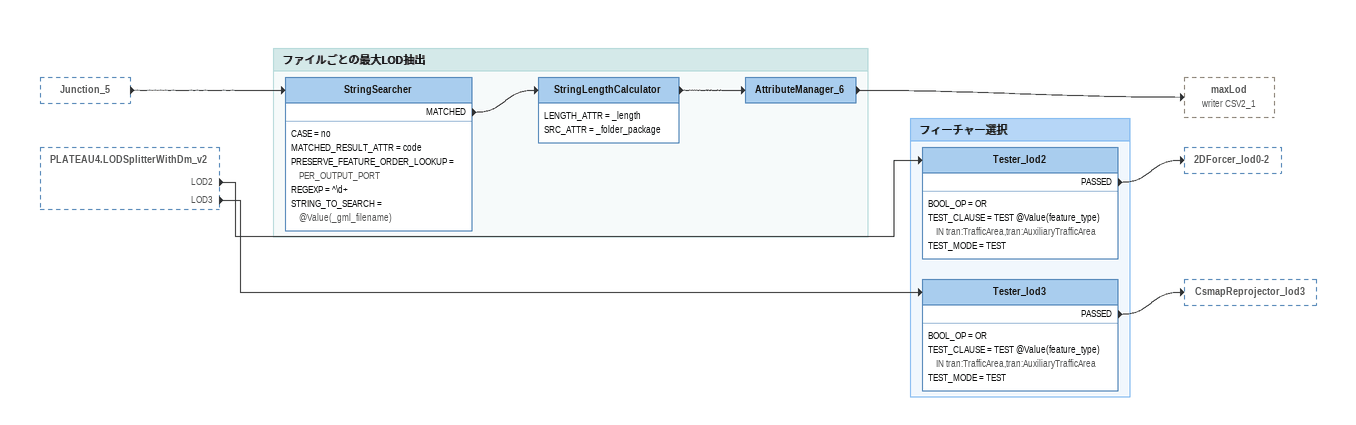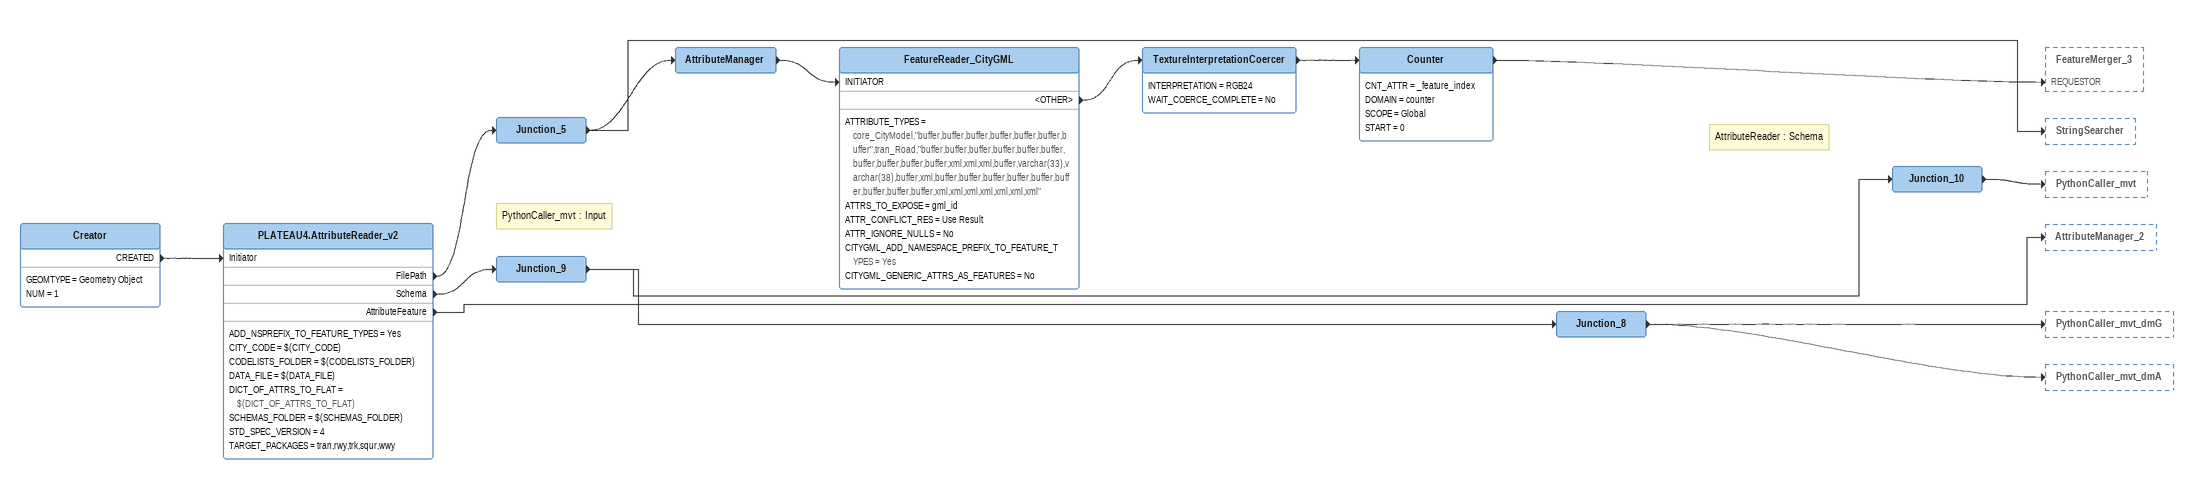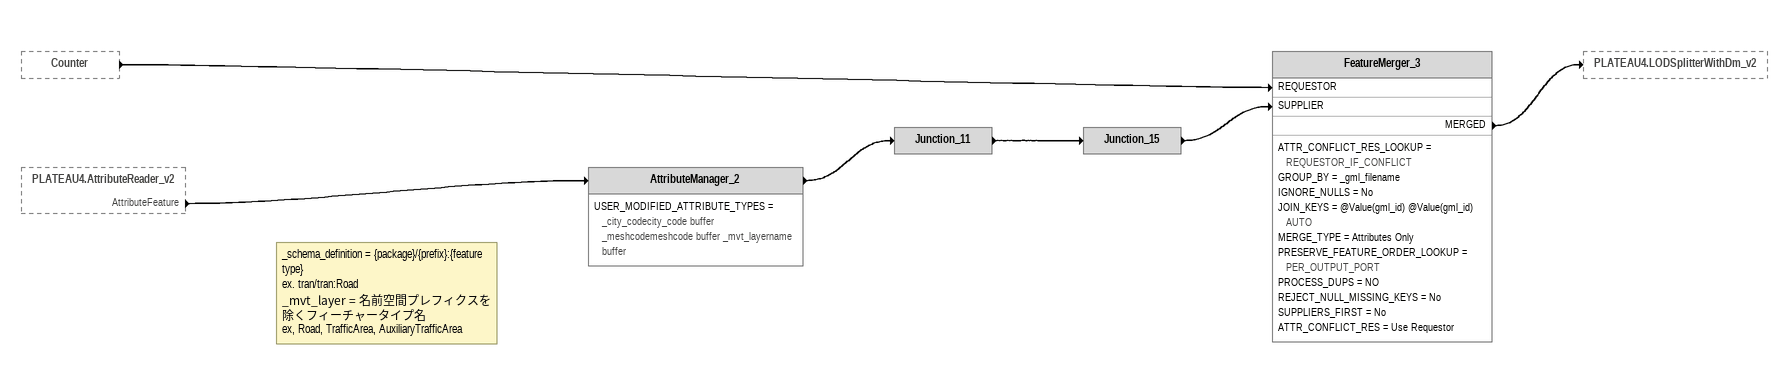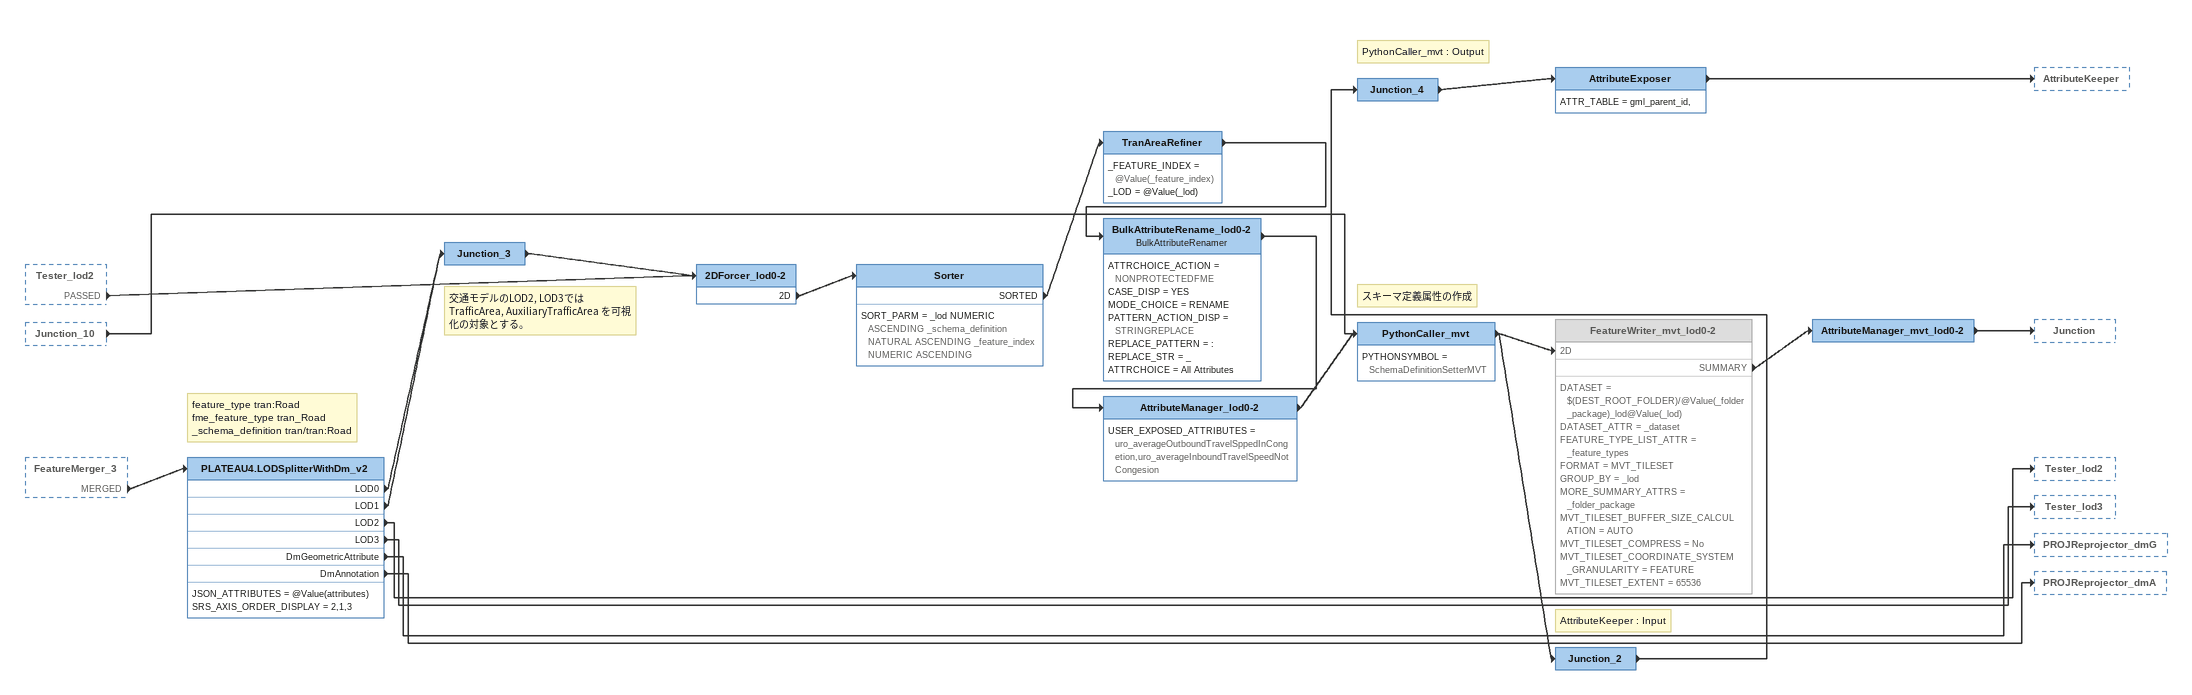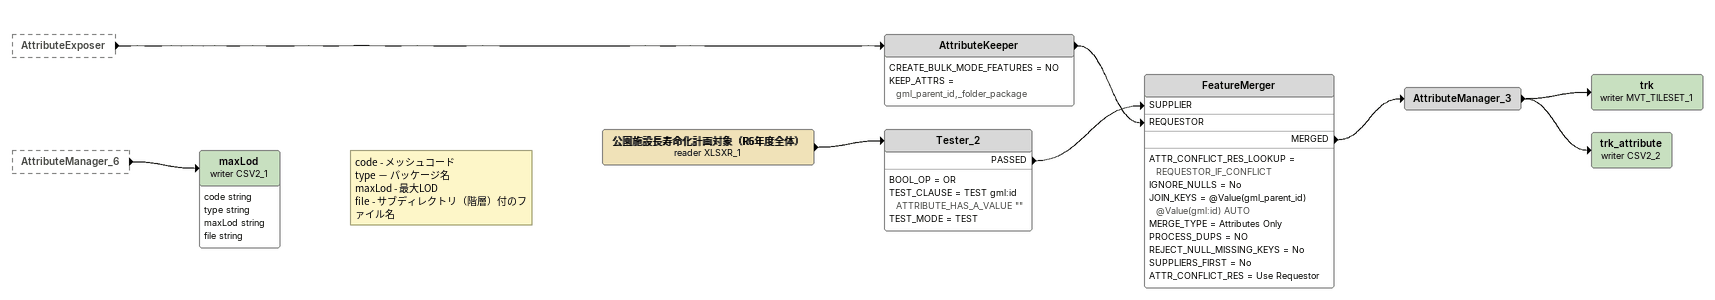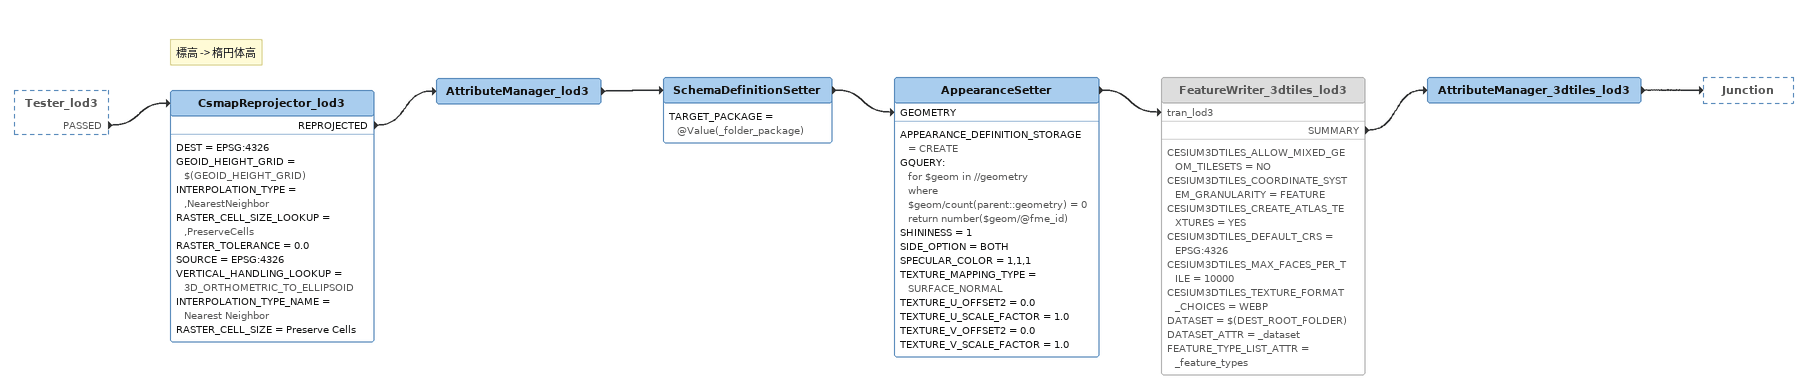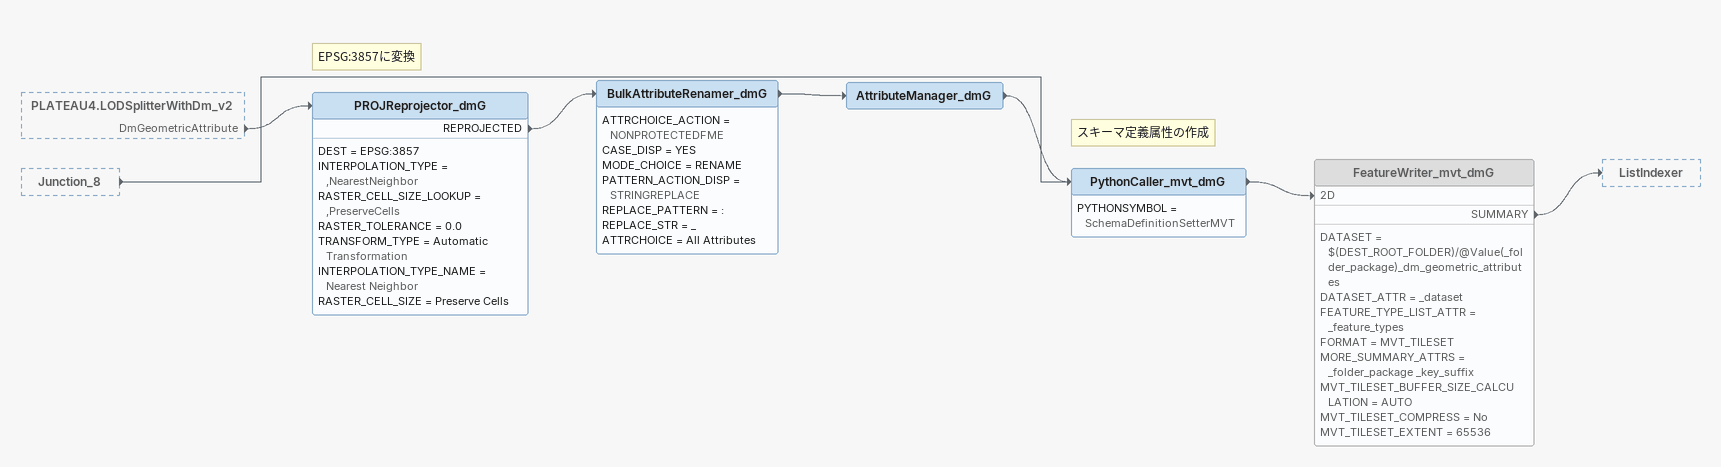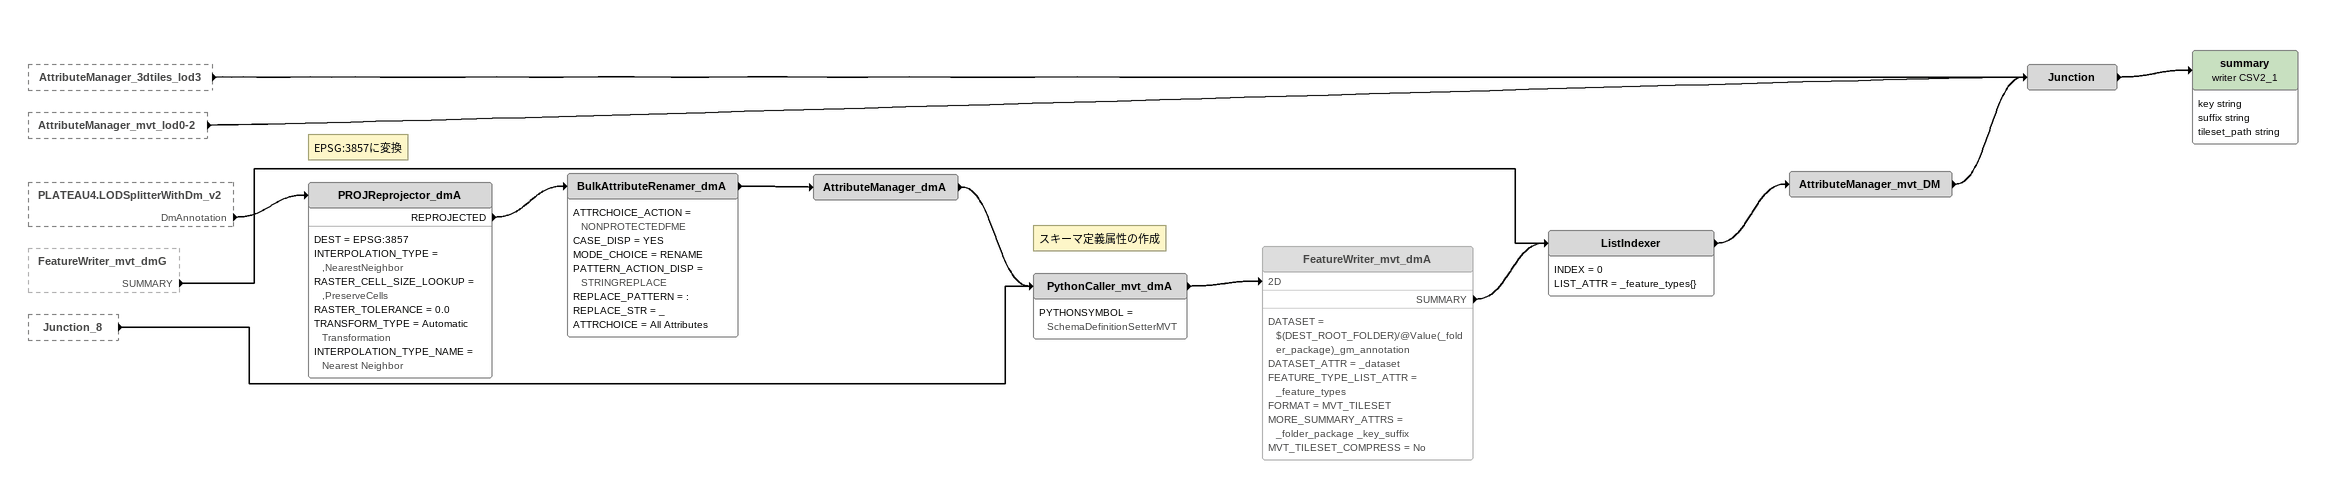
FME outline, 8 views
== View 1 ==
Junction_5 [outside]
    -> StringSearcher
PLATEAU4.LODSplitterWithDm_v2 [outside]
    LOD2 -> Tester_lod2
    LOD3 -> Tester_lod3

Bookmark: ファイルごとの最大LOD抽出
StringSearcher
    CASE = no
    MATCHED_RESULT_ATTR = code
    PRESERVE_FEATURE_ORDER_LOOKUP = PER_OUTPUT_PORT
    REGEXP = ^\d+
    STRING_TO_SEARCH = @Value(_gml_filename)
    MATCHED -> StringLengthCalculator
StringLengthCalculator
    LENGTH_ATTR = _length
    SRC_ATTR = _folder_package
    -> AttributeManager_6
AttributeManager_6
    -> maxLod (writer CSV2_1)

Bookmark: フィーチャー選択
Tester_lod2
    BOOL_OP = OR
    TEST_CLAUSE = TEST @Value(feature_type) IN tran:TrafficArea,tran:AuxiliaryTrafficArea
    TEST_MODE = TEST
    PASSED -> 2DForcer_lod0-2
Tester_lod3
    BOOL_OP = OR
    TEST_CLAUSE = TEST @Value(feature_type) IN tran:TrafficArea,tran:AuxiliaryTrafficArea
    TEST_MODE = TEST
    PASSED -> CsmapReprojector_lod3

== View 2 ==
Creator
    GEOMTYPE = Geometry Object
    NUM = 1
    CREATED -> PLATEAU4.AttributeReader_v2 [Initiator]
PLATEAU4.AttributeReader_v2
    ADD_NSPREFIX_TO_FEATURE_TYPES = Yes
    CITY_CODE = $(CITY_CODE)
    CODELISTS_FOLDER = $(CODELISTS_FOLDER)
    DATA_FILE = $(DATA_FILE)
    DICT_OF_ATTRS_TO_FLAT = $(DICT_OF_ATTRS_TO_FLAT)
    SCHEMAS_FOLDER = $(SCHEMAS_FOLDER)
    STD_SPEC_VERSION = 4
    TARGET_PACKAGES = tran,rwy,trk,squr,wwy
    FilePath -> Junction_5
    Schema -> Junction_9
    AttributeFeature -> AttributeManager_2
Junction_5
    -> StringSearcher
    -> AttributeManager
AttributeManager
    -> FeatureReader_CityGML [INITIATOR]
FeatureReader_CityGML
    ATTRIBUTE_TYPES = core_CityModel,"buffer,buffer,buffer,buffer,buffer,buffer,buffer",tran_Road,"buffer,buffer,buffer,buffer,buffer,buffer,buffer,buffer,buffer,buffer,xml,xml,xml,buffer,varchar(33),varchar(38),buffer,xml,buffer,buffer,buffer,buffer,buffer,buffer,buffer,buffer,buffer,xml,xml,xml,xml,xml,xml,xml"
    ATTRS_TO_EXPOSE = gml_id
    ATTR_CONFLICT_RES = Use Result
    ATTR_IGNORE_NULLS = No
    CITYGML_ADD_NAMESPACE_PREFIX_TO_FEATURE_TYPES = Yes
    CITYGML_GENERIC_ATTRS_AS_FEATURES = No
    <OTHER> -> TextureInterpretationCoercer
TextureInterpretationCoercer
    INTERPRETATION = RGB24
    WAIT_COERCE_COMPLETE = No
    -> Counter
Counter
    CNT_ATTR = _feature_index
    DOMAIN = counter
    SCOPE = Global
    START = 0
    -> FeatureMerger_3 [REQUESTOR]
Note: PythonCaller_mvt : Input
Junction_9
    -> Junction_10
    -> Junction_8
Note: AttributeReader : Schema
Junction_10
    -> PythonCaller_mvt
Junction_8
    -> PythonCaller_mvt_dmG
    -> PythonCaller_mvt_dmA

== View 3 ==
Counter [outside]
    -> FeatureMerger_3 [REQUESTOR]
PLATEAU4.AttributeReader_v2 [outside]
    AttributeFeature -> AttributeManager_2
Note: _schema_definition = {package}/{prefix}:{feature type} / ex. tran/tran:Road / _mvt_layer = 名前空間プレフィクスを除くフィーチャータイプ名 / ex, Road, TrafficArea, AuxiliaryTrafficArea
AttributeManager_2
    USER_MODIFIED_ATTRIBUTE_TYPES = _city_codecity_code buffer _meshcodemeshcode buffer _mvt_layername buffer
    -> Junction_11
Junction_11
    -> Junction_15
Junction_15
    -> FeatureMerger_3 [SUPPLIER]
FeatureMerger_3
    ATTR_CONFLICT_RES_LOOKUP = REQUESTOR_IF_CONFLICT
    GROUP_BY = _gml_filename
    IGNORE_NULLS = No
    JOIN_KEYS = @Value(gml_id) @Value(gml_id) AUTO
    MERGE_TYPE = Attributes Only
    PRESERVE_FEATURE_ORDER_LOOKUP = PER_OUTPUT_PORT
    PROCESS_DUPS = NO
    REJECT_NULL_MISSING_KEYS = No
    SUPPLIERS_FIRST = No
    ATTR_CONFLICT_RES = Use Requestor
    MERGED -> PLATEAU4.LODSplitterWithDm_v2

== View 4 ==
Tester_lod2 [outside]
    PASSED -> 2DForcer_lod0-2
Junction_10 [outside]
    -> PythonCaller_mvt
FeatureMerger_3 [outside]
    MERGED -> PLATEAU4.LODSplitterWithDm_v2
Note: feature_type tran:Road / fme_feature_type tran_Road / _schema_definition tran/tran:Road
PLATEAU4.LODSplitterWithDm_v2
    JSON_ATTRIBUTES = @Value(attributes)
    SRS_AXIS_ORDER_DISPLAY = 2,1,3
    LOD0 -> Junction_3
    LOD1 -> Junction_3
    LOD2 -> Tester_lod2
    LOD3 -> Tester_lod3
    DmGeometricAttribute -> PROJReprojector_dmG
    DmAnnotation -> PROJReprojector_dmA
Note: 交通モデルのLOD2, LOD3では TrafficArea, AuxiliaryTrafficArea を可視化の対象とする。
Junction_3
    -> 2DForcer_lod0-2
2DForcer_lod0-2
    2D -> Sorter
Sorter
    SORT_PARM = _lod NUMERIC ASCENDING _schema_definition NATURAL ASCENDING _feature_index NUMERIC ASCENDING
    SORTED -> TranAreaRefiner
TranAreaRefiner
    _FEATURE_INDEX = @Value(_feature_index)
    _LOD = @Value(_lod)
    -> BulkAttributeRename_lod0-2
BulkAttributeRename_lod0-2: BulkAttributeRenamer
    ATTRCHOICE_ACTION = NONPROTECTEDFME
    CASE_DISP = YES
    MODE_CHOICE = RENAME
    PATTERN_ACTION_DISP = STRINGREPLACE
    REPLACE_PATTERN = :
    REPLACE_STR = _
    ATTRCHOICE = All Attributes
    -> AttributeManager_lod0-2
AttributeManager_lod0-2
    USER_EXPOSED_ATTRIBUTES = uro_averageOutboundTravelSppedInCongetion,uro_averageInboundTravelSpeedNotCongesion
    -> PythonCaller_mvt
Note: スキーマ定義属性の作成
PythonCaller_mvt
    PYTHONSYMBOL = SchemaDefinitionSetterMVT
    -> FeatureWriter_mvt_lod0-2 [2D]
    -> Junction_2
FeatureWriter_mvt_lod0-2 [off]
    DATASET = $(DEST_ROOT_FOLDER)/@Value(_folder_package)_lod@Value(_lod)
    DATASET_ATTR = _dataset
    FEATURE_TYPE_LIST_ATTR = _feature_types
    FORMAT = MVT_TILESET
    GROUP_BY = _lod
    MORE_SUMMARY_ATTRS = _folder_package
    MVT_TILESET_BUFFER_SIZE_CALCULATION = AUTO
    MVT_TILESET_COMPRESS = No
    MVT_TILESET_COORDINATE_SYSTEM_GRANULARITY = FEATURE
    MVT_TILESET_EXTENT = 65536
    SUMMARY -> AttributeManager_mvt_lod0-2
AttributeManager_mvt_lod0-2
    -> Junction
Note: AttributeKeeper : Input
Junction_2
    -> Junction_4
Note: PythonCaller_mvt : Output
Junction_4
    -> AttributeExposer
AttributeExposer
    ATTR_TABLE = gml_parent_id,
    -> AttributeKeeper

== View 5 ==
AttributeExposer [outside]
    -> AttributeKeeper
AttributeManager_6 [outside]
    -> maxLod (writer CSV2_1)
Note: code - メッシュコード / type － パッケージ名 / maxLod - 最大LOD / file - サブディレクトリ（階層）付のファイル名
maxLod (writer CSV2_1)
    attributes: code string, type string, maxLod string, file string
AttributeKeeper
    CREATE_BULK_MODE_FEATURES = NO
    KEEP_ATTRS = gml_parent_id,_folder_package
    -> FeatureMerger [REQUESTOR]
公園施設長寿命化計画対象（R6年度全体） (reader XLSXR_1)
    -> Tester_2
Tester_2
    BOOL_OP = OR
    TEST_CLAUSE = TEST gml:id ATTRIBUTE_HAS_A_VALUE ""
    TEST_MODE = TEST
    PASSED -> FeatureMerger [SUPPLIER]
FeatureMerger
    ATTR_CONFLICT_RES_LOOKUP = REQUESTOR_IF_CONFLICT
    IGNORE_NULLS = No
    JOIN_KEYS = @Value(gml_parent_id) @Value(gml:id) AUTO
    MERGE_TYPE = Attributes Only
    PROCESS_DUPS = NO
    REJECT_NULL_MISSING_KEYS = No
    SUPPLIERS_FIRST = No
    ATTR_CONFLICT_RES = Use Requestor
    MERGED -> AttributeManager_3
AttributeManager_3
    -> trk_attribute (writer CSV2_2)
    -> trk (writer MVT_TILESET_1)
trk (writer MVT_TILESET_1)
trk_attribute (writer CSV2_2)

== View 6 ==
Tester_lod3 [outside]
    PASSED -> CsmapReprojector_lod3
Note: 標高 -> 楕円体高
CsmapReprojector_lod3
    DEST = EPSG:4326
    GEOID_HEIGHT_GRID = $(GEOID_HEIGHT_GRID)
    INTERPOLATION_TYPE = ,NearestNeighbor
    RASTER_CELL_SIZE_LOOKUP = ,PreserveCells
    RASTER_TOLERANCE = 0.0
    SOURCE = EPSG:4326
    VERTICAL_HANDLING_LOOKUP = 3D_ORTHOMETRIC_TO_ELLIPSOID
    INTERPOLATION_TYPE_NAME = Nearest Neighbor
    RASTER_CELL_SIZE = Preserve Cells
    REPROJECTED -> AttributeManager_lod3
AttributeManager_lod3
    -> SchemaDefinitionSetter
SchemaDefinitionSetter
    TARGET_PACKAGE = @Value(_folder_package)
    -> AppearanceSetter [GEOMETRY]
AppearanceSetter
    APPEARANCE_DEFINITION_STORAGE = CREATE
    GQUERY:
      for $geom in //geometry
      where $geom/count(parent::geometry) = 0
      return number($geom/@fme_id)
    SHININESS = 1
    SIDE_OPTION = BOTH
    SPECULAR_COLOR = 1,1,1
    TEXTURE_MAPPING_TYPE = SURFACE_NORMAL
    TEXTURE_U_OFFSET2 = 0.0
    TEXTURE_U_SCALE_FACTOR = 1.0
    TEXTURE_V_OFFSET2 = 0.0
    TEXTURE_V_SCALE_FACTOR = 1.0
    -> FeatureWriter_3dtiles_lod3 [tran_lod3]
FeatureWriter_3dtiles_lod3 [off]
    CESIUM3DTILES_ALLOW_MIXED_GEOM_TILESETS = NO
    CESIUM3DTILES_COORDINATE_SYSTEM_GRANULARITY = FEATURE
    CESIUM3DTILES_CREATE_ATLAS_TEXTURES = YES
    CESIUM3DTILES_DEFAULT_CRS = EPSG:4326
    CESIUM3DTILES_MAX_FACES_PER_TILE = 10000
    CESIUM3DTILES_TEXTURE_FORMAT_CHOICES = WEBP
    DATASET = $(DEST_ROOT_FOLDER)
    DATASET_ATTR = _dataset
    FEATURE_TYPE_LIST_ATTR = _feature_types
    SUMMARY -> AttributeManager_3dtiles_lod3
AttributeManager_3dtiles_lod3
    -> Junction

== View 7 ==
PLATEAU4.LODSplitterWithDm_v2 [outside]
    DmGeometricAttribute -> PROJReprojector_dmG
Junction_8 [outside]
    -> PythonCaller_mvt_dmG
Note: EPSG:3857に変換
PROJReprojector_dmG
    DEST = EPSG:3857
    INTERPOLATION_TYPE = ,NearestNeighbor
    RASTER_CELL_SIZE_LOOKUP = ,PreserveCells
    RASTER_TOLERANCE = 0.0
    TRANSFORM_TYPE = Automatic Transformation
    INTERPOLATION_TYPE_NAME = Nearest Neighbor
    RASTER_CELL_SIZE = Preserve Cells
    REPROJECTED -> BulkAttributeRenamer_dmG
BulkAttributeRenamer_dmG
    ATTRCHOICE_ACTION = NONPROTECTEDFME
    CASE_DISP = YES
    MODE_CHOICE = RENAME
    PATTERN_ACTION_DISP = STRINGREPLACE
    REPLACE_PATTERN = :
    REPLACE_STR = _
    ATTRCHOICE = All Attributes
    -> AttributeManager_dmG
AttributeManager_dmG
    -> PythonCaller_mvt_dmG
Note: スキーマ定義属性の作成
PythonCaller_mvt_dmG
    PYTHONSYMBOL = SchemaDefinitionSetterMVT
    -> FeatureWriter_mvt_dmG [2D]
FeatureWriter_mvt_dmG [off]
    DATASET = $(DEST_ROOT_FOLDER)/@Value(_folder_package)_dm_geometric_attributes
    DATASET_ATTR = _dataset
    FEATURE_TYPE_LIST_ATTR = _feature_types
    FORMAT = MVT_TILESET
    MORE_SUMMARY_ATTRS = _folder_package _key_suffix
    MVT_TILESET_BUFFER_SIZE_CALCULATION = AUTO
    MVT_TILESET_COMPRESS = No
    MVT_TILESET_EXTENT = 65536
    SUMMARY -> ListIndexer

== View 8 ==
AttributeManager_3dtiles_lod3 [outside]
    -> Junction
AttributeManager_mvt_lod0-2 [outside]
    -> Junction
PLATEAU4.LODSplitterWithDm_v2 [outside]
    DmAnnotation -> PROJReprojector_dmA
FeatureWriter_mvt_dmG [outside]
    SUMMARY -> ListIndexer
Junction_8 [outside]
    -> PythonCaller_mvt_dmA
Note: EPSG:3857に変換
PROJReprojector_dmA
    DEST = EPSG:3857
    INTERPOLATION_TYPE = ,NearestNeighbor
    RASTER_CELL_SIZE_LOOKUP = ,PreserveCells
    RASTER_TOLERANCE = 0.0
    TRANSFORM_TYPE = Automatic Transformation
    INTERPOLATION_TYPE_NAME = Nearest Neighbor
    REPROJECTED -> BulkAttributeRenamer_dmA
BulkAttributeRenamer_dmA
    ATTRCHOICE_ACTION = NONPROTECTEDFME
    CASE_DISP = YES
    MODE_CHOICE = RENAME
    PATTERN_ACTION_DISP = STRINGREPLACE
    REPLACE_PATTERN = :
    REPLACE_STR = _
    ATTRCHOICE = All Attributes
    -> AttributeManager_dmA
AttributeManager_dmA
    -> PythonCaller_mvt_dmA
Note: スキーマ定義属性の作成
PythonCaller_mvt_dmA
    PYTHONSYMBOL = SchemaDefinitionSetterMVT
    -> FeatureWriter_mvt_dmA [2D]
FeatureWriter_mvt_dmA [off]
    DATASET = $(DEST_ROOT_FOLDER)/@Value(_folder_package)_gm_annotation
    DATASET_ATTR = _dataset
    FEATURE_TYPE_LIST_ATTR = _feature_types
    FORMAT = MVT_TILESET
    MORE_SUMMARY_ATTRS = _folder_package _key_suffix
    MVT_TILESET_COMPRESS = No
    SUMMARY -> ListIndexer
ListIndexer
    INDEX = 0
    LIST_ATTR = _feature_types{}
    -> AttributeManager_mvt_DM
AttributeManager_mvt_DM
    -> Junction
Junction
    -> summary (writer CSV2_1)
summary (writer CSV2_1)
    attributes: key string, suffix string, tileset_path string
